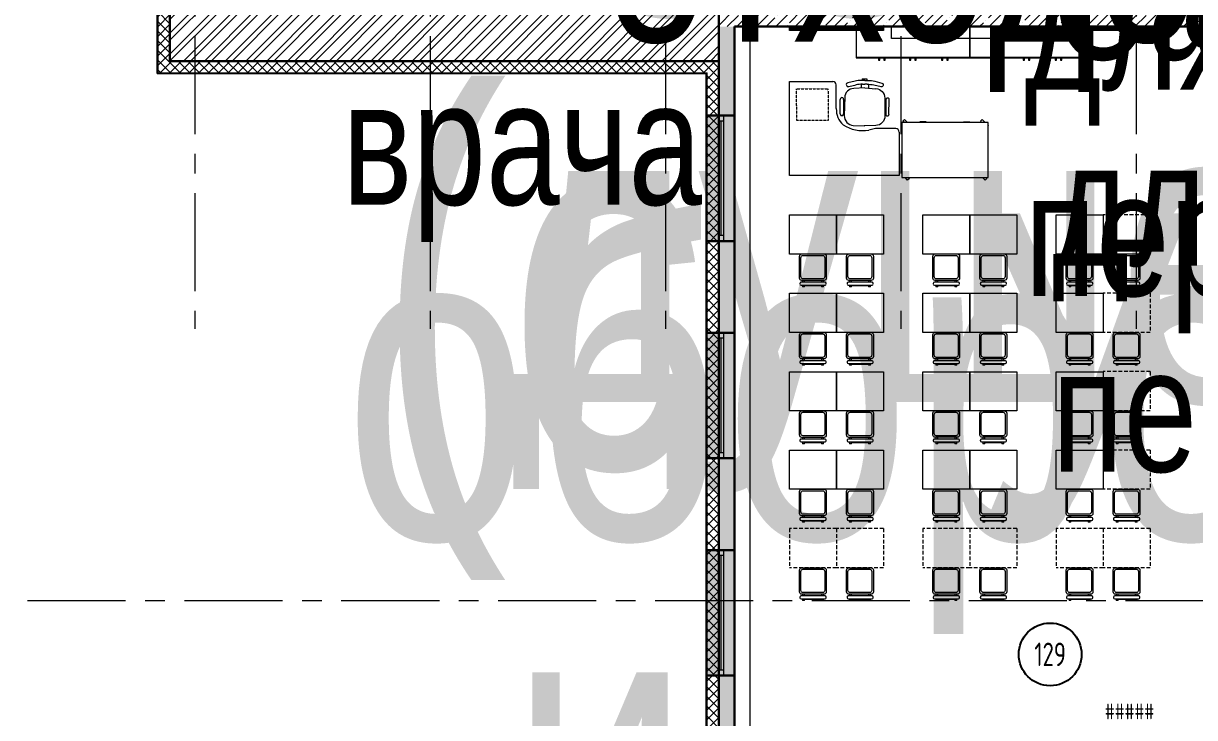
# Model space of a CAD drawing. Header units: millimetres. Extents: x -13407 to 8063098, y -54153 to 109271.
# Drawn here: x -2618 to 12317, y 18469 to 27320 of the extents above; entities that cross this region are included whole.
import ezdxf
from ezdxf.enums import TextEntityAlignment as Align

# ---------------------------------------------------------------- set-up
doc = ezdxf.new("R2018")
doc.units = ezdxf.units.MM
for name, pattern in [('CENTER', [2, 1.25, -0.25, 0.25, -0.25]), ('HIDDEN', [6, 4, -2]), ('HIDDEN2', [4.7625, 3.175, -1.5875])]:
    doc.linetypes.add(name, pattern=pattern)
doc.layers.get('Defpoints').update_dxf_attribs({"color": 6})
for name, color, linetype, lineweight in [('АР_Маркер экспликации', 239, 'Continuous', 13), ('АР_Навесной фасад', 5, 'Continuous', 5), ('АР_Номер помещения', 1, 'Continuous', 25), ('АР_Окна БЛОК', 250, 'Continuous', 13), ('АР_Оси', 193, 'Continuous', 9), ('АР_Подоконники', 163, 'Continuous', 9), ('АР_Помещения_площадь', 19, 'Continuous', 9), ('АР_Сущ Несущая стена', 202, 'Continuous', 30), ('АР_Утеплитель', 250, 'Continuous', 9), ('АР_Штриховка кирпич', 250, 'Continuous', 9), ('АР_Штриховка монолит', 250, 'Continuous', 9), ('ТХ_мебель передв', 250, 'Continuous', 13)]:
    doc.layers.add(name, color=color, linetype=linetype, lineweight=lineweight)
doc.layers.add('АР_Названия помещений', color=124, linetype='Continuous', lineweight=5, plot=False)
doc.layers.add('ТХ', color=7, linetype='Continuous')
doc.styles.add('ISOCPEUR', font='isocpeur.ttf', dxfattribs={"width": 0.7})
doc.styles.get("Standard").update_dxf_attribs({"font": 'arial.ttf'})

# ---------------------------------------------------------------- blocks, each defined once
blk = doc.blocks.new('*U366')
at = {"true_color": 0xffffff}
h = blk.add_hatch(color=7, dxfattribs=at)
h.dxf.hatch_style = 1
h.paths.add_polyline_path([(-1600, 140), (0, 140), (0, -220), (-1600, -220)])
at = {"lineweight": 30}
for p, q in [((-1600, 140), (-1600, -220)), ((0, 140), (0, -220))]:
    blk.add_line(p, q, dxfattribs=at)
for p, q in [((-1600, 140), (0, 140)), ((-1600, 140), (-1600, 140)), ((-1600, 140), (-1600, 140)), ((-1600, 0), (0, 0)), ((0, 140), (0, 140)), ((0, 140), (0, 140)), ((-1600, -70), (0, -70)), ((-1530, 0), (-1530, -70)), ((-1530, -35), (-70, -35)), ((-70, 0), (-70, -70)), ((0, -220), (-1600, -220))]:
    blk.add_line(p, q)
blk = doc.blocks.new('*U378')
at = {"true_color": 0xffffff}
h = blk.add_hatch(color=7, dxfattribs=at)
h.dxf.hatch_style = 1
h.paths.add_polyline_path([(-1600, 140), (0, 140), (0, -220), (-1600, -220)])
at = {"lineweight": 30}
for p, q in [((-1600, 140), (-1600, -220)), ((0, 140), (0, -220))]:
    blk.add_line(p, q, dxfattribs=at)
for p, q in [((-1600, 140), (0, 140)), ((-1600, 140), (-1600, 140)), ((-1600, 140), (-1600, 140)), ((-1600, 0), (0, 0)), ((0, 140), (0, 140)), ((0, 140), (0, 140)), ((-1600, -70), (0, -70)), ((-1530, 0), (-1530, -70)), ((-1530, -35), (-70, -35)), ((-70, 0), (-70, -70)), ((0, -220), (-1600, -220))]:
    blk.add_line(p, q)
blk = doc.blocks.new('*U379')
at = {"true_color": 0xffffff}
h = blk.add_hatch(color=7, dxfattribs=at)
h.dxf.hatch_style = 1
h.paths.add_polyline_path([(-1600, 140), (0, 140), (0, -220), (-1600, -220)])
at = {"lineweight": 30}
for p, q in [((-1600, 140), (-1600, -220)), ((0, 140), (0, -220))]:
    blk.add_line(p, q, dxfattribs=at)
for p, q in [((-1600, 140), (0, 140)), ((-1600, 140), (-1600, 140)), ((-1600, 140), (-1600, 140)), ((-1600, 0), (0, 0)), ((0, 140), (0, 140)), ((0, 140), (0, 140)), ((-1600, -70), (0, -70)), ((-1530, 0), (-1530, -70)), ((-1530, -35), (-70, -35)), ((-70, 0), (-70, -70)), ((0, -220), (-1600, -220))]:
    blk.add_line(p, q)
blk = doc.blocks.new('*U605')
at = {"layer": 'Defpoints', "color": 7, "style": 'ISOCPEUR', "width": 0.7}
blk.add_attdef('ПЛОЩАДЬ_ПОМЕЩЕНИЯ', text='', height=200, dxfattribs=at).set_placement((8729, 1809), align=Align.MIDDLE_RIGHT)
at = {"layer": 'Defpoints', "color": 7, "style": 'ISOCPEUR', "width": 0.7, "flags": 1}
blk.add_attdef('КАТЕГОРИЯ', (-499, -2092), '', height=250, dxfattribs=at)
at = {"layer": 'АР_Номер помещения', "color": 7, "style": 'ISOCPEUR', "width": 0.7}
blk.add_attdef('НОМЕР_ПОМЕЩЕНИЯ', text='', height=300, dxfattribs=at).set_placement((6703, 2572), align=Align.MIDDLE_CENTER)
at = {"layer": 'АР_Помещения_площадь', "color": 7, "lineweight": 30, "width": 0.7, "flags": 104}
blk.add_attdef('ИМЯ_ПОМЕЩЕНИЯ', text='', height=100, dxfattribs=at).set_placement((158, 1217), align=Align.MIDDLE_CENTER)
blk = doc.blocks.new('*U606')
at = {"layer": 'Defpoints', "color": 7, "style": 'ISOCPEUR', "width": 0.7}
blk.add_attdef('ПЛОЩАДЬ_ПОМЕЩЕНИЯ', text='', height=200, dxfattribs=at).set_placement((-8426, 2309), align=Align.MIDDLE_RIGHT)
at = {"layer": 'Defpoints', "color": 7, "style": 'ISOCPEUR', "width": 0.7, "flags": 1}
blk.add_attdef('КАТЕГОРИЯ', (-499, -2092), '', height=250, dxfattribs=at)
at = {"layer": 'АР_Номер помещения', "color": 7, "style": 'ISOCPEUR', "width": 0.7}
blk.add_attdef('НОМЕР_ПОМЕЩЕНИЯ', text='', height=300, dxfattribs=at).set_placement((-9065, 4316), align=Align.MIDDLE_CENTER)
at = {"layer": 'АР_Помещения_площадь', "color": 7, "lineweight": 30, "width": 0.7, "flags": 104}
blk.add_attdef('ИМЯ_ПОМЕЩЕНИЯ', text='', height=100, dxfattribs=at).set_placement((158, 1217), align=Align.MIDDLE_CENTER)
blk = doc.blocks.new('*U627')
at = {"layer": 'Defpoints', "color": 7, "style": 'ISOCPEUR', "width": 0.7}
blk.add_attdef('ПЛОЩАДЬ_ПОМЕЩЕНИЯ', text='', height=200, dxfattribs=at).set_placement((-8322, 2148), align=Align.MIDDLE_RIGHT)
at = {"layer": 'Defpoints', "color": 7, "style": 'ISOCPEUR', "width": 0.7, "flags": 1}
blk.add_attdef('КАТЕГОРИЯ', (-499, -2092), '', height=250, dxfattribs=at)
at = {"layer": 'АР_Номер помещения', "color": 7, "style": 'ISOCPEUR', "width": 0.7}
blk.add_attdef('НОМЕР_ПОМЕЩЕНИЯ', text='', height=300, dxfattribs=at).set_placement((-9365, 3057), align=Align.MIDDLE_CENTER)
at = {"layer": 'АР_Помещения_площадь', "color": 7, "lineweight": 30, "width": 0.7, "flags": 104}
blk.add_attdef('ИМЯ_ПОМЕЩЕНИЯ', text='', height=100, dxfattribs=at).set_placement((158, 1217), align=Align.MIDDLE_CENTER)
blk = doc.blocks.new('*U628')
at = {"layer": 'Defpoints', "color": 7, "style": 'ISOCPEUR', "width": 0.7}
blk.add_attdef('ПЛОЩАДЬ_ПОМЕЩЕНИЯ', text='', height=200, dxfattribs=at).set_placement((652, 637), align=Align.MIDDLE_RIGHT)
at = {"layer": 'Defpoints', "color": 7, "style": 'ISOCPEUR', "width": 0.7, "flags": 1}
blk.add_attdef('КАТЕГОРИЯ', (-499, -2092), '', height=250, dxfattribs=at)
at = {"layer": 'АР_Номер помещения', "color": 7, "style": 'ISOCPEUR', "width": 0.7}
blk.add_attdef('НОМЕР_ПОМЕЩЕНИЯ', text='', height=300, dxfattribs=at).set_placement((224, 2314), align=Align.MIDDLE_CENTER)
at = {"layer": 'АР_Помещения_площадь', "color": 7, "lineweight": 30, "width": 0.7, "flags": 104}
blk.add_attdef('ИМЯ_ПОМЕЩЕНИЯ', text='', height=100, dxfattribs=at).set_placement((158, 1217), align=Align.MIDDLE_CENTER)
blk = doc.blocks.new('*U635')
at = {"layer": 'Defpoints', "color": 7}
blk.add_line((-12781, 371), (-13203, 371), dxfattribs=at)
at = {"layer": 'АР_Номер помещения', "color": 7}
blk.add_circle((-18503, 3294), 400, dxfattribs=at)
at = {"layer": 'Defpoints', "color": 7, "style": 'ISOCPEUR', "width": 0.7}
blk.add_attdef('ПЛОЩАДЬ_ПОМЕЩЕНИЯ', text='', height=200, dxfattribs=at).set_placement((-12776, 618), align=Align.MIDDLE_RIGHT)
at = {"layer": 'Defpoints', "color": 7, "style": 'ISOCPEUR', "width": 0.7, "flags": 1}
blk.add_attdef('КАТЕГОРИЯ', (-499, -2092), '', height=250, dxfattribs=at)
at = {"layer": 'АР_Номер помещения', "color": 7, "style": 'ISOCPEUR', "width": 0.7}
blk.add_attdef('НОМЕР_ПОМЕЩЕНИЯ', text='', height=300, dxfattribs=at).set_placement((-18503, 3294), align=Align.MIDDLE_CENTER)
at = {"layer": 'АР_Помещения_площадь', "color": 7, "lineweight": 30, "width": 0.7, "flags": 104}
blk.add_attdef('ИМЯ_ПОМЕЩЕНИЯ', text='', height=100, dxfattribs=at).set_placement((158, 1217), align=Align.MIDDLE_CENTER)
blk = doc.blocks.new('*U620')
at = {"layer": 'АР_Номер помещения', "color": 7}
blk.add_circle((-13742, 2212), 400, dxfattribs=at)
at = {"layer": 'Defpoints', "color": 7, "style": 'ISOCPEUR', "width": 0.7}
blk.add_attdef('ПЛОЩАДЬ_ПОМЕЩЕНИЯ', text='', height=200, dxfattribs=at).set_placement((-12416, 1484), align=Align.MIDDLE_RIGHT)
at = {"layer": 'Defpoints', "color": 7, "style": 'ISOCPEUR', "width": 0.7, "flags": 1}
blk.add_attdef('КАТЕГОРИЯ', (-499, -2092), '', height=250, dxfattribs=at)
at = {"layer": 'АР_Номер помещения', "color": 7, "style": 'ISOCPEUR', "width": 0.7}
blk.add_attdef('НОМЕР_ПОМЕЩЕНИЯ', text='', height=300, dxfattribs=at).set_placement((-13742, 2212), align=Align.MIDDLE_CENTER)
at = {"layer": 'АР_Помещения_площадь', "color": 7, "lineweight": 30, "width": 0.7, "flags": 104}
blk.add_attdef('ИМЯ_ПОМЕЩЕНИЯ', text='', height=100, dxfattribs=at).set_placement((158, 1217), align=Align.MIDDLE_CENTER)
blk = doc.blocks.new('*U663')
at = {"layer": 'Defpoints', "color": 7}
blk.add_line((-16432, 469), (-16854, 469), dxfattribs=at)
at = {"layer": 'АР_Номер помещения', "color": 7}
blk.add_circle((-17226, 1908), 400, dxfattribs=at)
at = {"layer": 'Defpoints', "color": 7, "style": 'ISOCPEUR', "width": 0.7}
blk.add_attdef('ПЛОЩАДЬ_ПОМЕЩЕНИЯ', text='', height=200, dxfattribs=at).set_placement((-16427, 716), align=Align.MIDDLE_RIGHT)
at = {"layer": 'Defpoints', "color": 7, "style": 'ISOCPEUR', "width": 0.7, "flags": 1}
blk.add_attdef('КАТЕГОРИЯ', (-499, -2092), '', height=250, dxfattribs=at)
at = {"layer": 'АР_Номер помещения', "color": 7, "style": 'ISOCPEUR', "width": 0.7}
blk.add_attdef('НОМЕР_ПОМЕЩЕНИЯ', text='', height=300, dxfattribs=at).set_placement((-17226, 1908), align=Align.MIDDLE_CENTER)
at = {"layer": 'АР_Помещения_площадь', "color": 7, "lineweight": 30, "width": 0.7, "flags": 104}
blk.add_attdef('ИМЯ_ПОМЕЩЕНИЯ', text='', height=100, dxfattribs=at).set_placement((158, 1217), align=Align.MIDDLE_CENTER)
blk = doc.blocks.new('*U664')
at = {"layer": 'Defpoints', "color": 7}
blk.add_line((-16493, 710), (-16915, 710), dxfattribs=at)
at = {"layer": 'АР_Номер помещения', "color": 7}
blk.add_circle((-17741, 1625), 400, dxfattribs=at)
at = {"layer": 'Defpoints', "color": 7, "style": 'ISOCPEUR', "width": 0.7}
blk.add_attdef('ПЛОЩАДЬ_ПОМЕЩЕНИЯ', text='', height=200, dxfattribs=at).set_placement((-16488, 956), align=Align.MIDDLE_RIGHT)
at = {"layer": 'Defpoints', "color": 7, "style": 'ISOCPEUR', "width": 0.7, "flags": 1}
blk.add_attdef('КАТЕГОРИЯ', (-499, -2092), '', height=250, dxfattribs=at)
at = {"layer": 'АР_Номер помещения', "color": 7, "style": 'ISOCPEUR', "width": 0.7}
blk.add_attdef('НОМЕР_ПОМЕЩЕНИЯ', text='', height=300, dxfattribs=at).set_placement((-17741, 1625), align=Align.MIDDLE_CENTER)
at = {"layer": 'АР_Помещения_площадь', "color": 7, "lineweight": 30, "width": 0.7, "flags": 104}
blk.add_attdef('ИМЯ_ПОМЕЩЕНИЯ', text='', height=100, dxfattribs=at).set_placement((158, 1217), align=Align.MIDDLE_CENTER)
blk = doc.blocks.new('_стол№3-№5')
blk.add_lwpolyline([(-169868, 526261), (-169368, 526261), (-169368, 525661), (-169868, 525661)], close=True)
blk = doc.blocks.new('М-60')
at = {"extrusion": (-6.19742e-05, 0.000470712, 1)}
for p, q in [((7034998, 1186438, 0), (7035020, 1186531, 0)), ((7035068, 1186520, 0), (7035047, 1186426, 0)), ((7035049, 1186549, 0), (7035051, 1186549, 0)), ((7035202, 1186569, 0), (7035439, 1186576, 0)), ((7035415, 1186627, 0), (7035232, 1186627, 0)), ((7035232, 1186586, 0), (7035416, 1186587, 0)), ((7035086, 1186313, 0), (7035093, 1186455, 0)), ((7035563, 1186460, 0), (7035570, 1186313, 0)), ((7034971, 1186283, 0), (7034970, 1186343, 0)), ((7034989, 1186343, 0), (7034971, 1186343, 0)), ((7034971, 1186343, 0), (7034971, 1186283, 0)), ((7034989, 1186283, 0), (7034971, 1186283, 0)), ((7034989, 1186313, 0), (7034989, 1186356, 0)), ((7034989, 1186313, 0), (7034989, 1186343, 0)), ((7034989, 1186313, 0), (7034989, 1186283, 0)), ((7034989, 1186313, 0), (7034990, 1186270, 0)), ((7035037, 1186344, 0), (7035037, 1186313, 0)), ((7035038, 1186283, 0), (7035037, 1186314, 0)), ((7035038, 1186361, 0), (7035088, 1186361, 0)), ((7035038, 1186266, 0), (7035089, 1186266, 0)), ((7035086, 1186315, 0), (7035095, 1186173, 0)), ((7035565, 1186174, 0), (7035570, 1186322, 0)), ((7035000, 1186188, 0), (7035023, 1186096, 0)), ((7035071, 1186108, 0), (7035048, 1186201, 0)), ((7035053, 1186078, 0), (7035054, 1186078, 0)), ((7035206, 1186060, 0), (7035443, 1186057, 0)), ((7035236, 1186044, 0), (7035420, 1186046, 0)), ((7035420, 1186005, 0), (7035237, 1186003, 0))]:
    blk.add_line(p, q, dxfattribs=at)
for centre, start, end in [((7035230, 1186606, 122), 84.9987, 275.5247), ((7035417, 1186607, 122), 264.9987, 95.5247), ((7035234, 1186024, 122), 85.3479, 275.874), ((7035422, 1186026, 122), 265.3479, 95.874)]:
    blk.add_arc(centre, 20.6, start, end, dxfattribs=at)
at = {"extrusion": (6.19742e-05, -0.000470712, -1)}
for centre, major_axis, start_param, end_param in [((7035043, 1186525, 0), (15.6, 18.5, 0), 4.240369, 5.829345), ((7035045, 1186525, 0), (15.6, 18.5, 0), -0.45384, 1.098777), ((7035213, 1186449, 0), (77.8, 92.6, 0), 4.061153, 5.558057), ((7035442, 1186455, 0), (77.8, 92.6, 0), -0.725128, 0.826554), ((7035352, 1186356, 0), (-278, 234, 0), 5.584367, 5.811166), ((7035400, 1186344, 0), (234, 278, 0), 4.01357, 4.240369)]:
    blk.add_ellipse(centre, major_axis=major_axis, ratio=1, start_param=start_param, end_param=end_param, dxfattribs=at)
at = {"extrusion": (-6.19742e-05, 0.000470712, 1)}
for centre, major_axis, start_param, end_param in [((7035353, 1186275, 0), (-274, -238, 0), 5.584367, 5.811166), ((7035401, 1186288, 0), (238, -274, 0), 4.01357, 4.240369), ((7035047, 1186101, 0), (15.8, -18.3, 0), 4.240369, 5.829345), ((7035048, 1186102, 0), (15.8, -18.3, 0), -0.45384, 1.098777), ((7035215, 1186180, 0), (79.2, -91.4, 0), 4.061153, 5.558057), ((7035444, 1186178, 0), (79.2, -91.4, 0), -0.725128, 0.826554)]:
    blk.add_ellipse(centre, major_axis=major_axis, ratio=1, start_param=start_param, end_param=end_param, dxfattribs=at)
blk = doc.blocks.new('стол угловой 1200х1400')
at = {"extrusion": (-6.20986e-05, 0.000470696, 1)}
for p, q in [((-20568, 32128, -393), (-20568, 33328, -394)), ((-20568, 33328, -394), (-20015, 33328, -394)), ((-19970, 32985, -393), (-19970, 33285, -394)), ((-19213, 32728, -393), (-19472, 32728, -393)), ((-19168, 32683, -393), (-19168, 32128, -393)), ((-19168, 32128, -393), (-20568, 32128, -393))]:
    blk.add_line(p, q, dxfattribs=at)
at = {"linetype": 'HIDDEN', "ltscale": 0.1}
blk.add_lwpolyline([(-20476, 33232), (-20076, 33232), (-20075, 32832), (-20475, 32832)], close=True, dxfattribs=at)
at = {"extrusion": (-6.20986e-05, 0.000470696, 1), "elevation": -377}
blk.add_lwpolyline([(-19472, 32728), (-19557, 32709)], dxfattribs=at)
at = {"extrusion": (-6.20986e-05, 0.000470696, 1)}
for centre, radius, start, end in [((-20015, 33283, -377), 45, 2.4817, 90.0151), ((-19697, 32975, -377), 273, 178.0222, 227.3755), ((-19635, 33157, -377), 455, 237.2104, 279.9393), ((-19213, 32683, -377), 45, 0.0151, 90.0151)]:
    blk.add_arc(centre, radius, start, end, dxfattribs=at)
blk = doc.blocks.new('тумба 1450х400х750')
at = {"lineweight": 15, "ltscale": 100}
blk.add_line((-12776, 30271), (-14226, 30271), dxfattribs=at)
for points in [[(-12776, 29883), (-12776, 30283), (-14226, 30283), (-14226, 29883)], [(-13949, 30283), (-13932, 30283), (-13932, 30313), (-13949, 30313)], [(-13881, 30283), (-13864, 30283), (-13864, 30313), (-13881, 30313)], [(-13542, 30283), (-13525, 30283), (-13525, 30313), (-13542, 30313)], [(-13474, 30283), (-13457, 30283), (-13457, 30313), (-13474, 30313)], [(-13145, 30283), (-13128, 30283), (-13128, 30313), (-13145, 30313)], [(-13077, 30283), (-13060, 30283), (-13060, 30313), (-13077, 30313)]]:
    blk.add_lwpolyline(points, close=True, dxfattribs=at)
blk = doc.blocks.new('стол игровой 1100х700')
for points in [[(-13200, -57971), (-13213, -57957), (-13191, -57936), (-13158, -57971)], [(-12212, -57971), (-12225, -57957), (-12202, -57936), (-12170, -57971)], [(-13227, -58632), (-13228, -58630), (-13227, -58629)], [(-13148, -58671), (-13129, -58691), (-13152, -58712), (-13190, -58671)], [(-12913, -58671), (-12913, -58680), (-12995, -58680), (-12995, -58671)], [(-12440, -58671), (-12440, -58680), (-12358, -58680), (-12358, -58671)], [(-12160, -58671), (-12141, -58691), (-12163, -58712), (-12202, -58671)]]:
    blk.add_lwpolyline(points)
blk.add_lwpolyline([(-13227, -58671), (-12127, -58671), (-12127, -57971), (-13227, -57971)], close=True)
blk = doc.blocks.new('стул №3-5')
at = {"linetype": 'ByBlock', "extrusion": (-6.19742e-05, 0.000470712, 1)}
for p, q in [((-15407, 16628, 197), (-15407, 16620, 197)), ((-15087, 16642, 197), (-15393, 16642, 197)), ((-15393, 16606, 197), (-15087, 16606, 197)), ((-15373, 16665, 197), (-15348, 16665, 197)), ((-15373, 16665, 197), (-15373, 16642, 197)), ((-15373, 16606, 197), (-15373, 16583, 197)), ((-15348, 16642, 197), (-15348, 16665, 197)), ((-15348, 16653, 197), (-15129, 16653, 197)), ((-15348, 16583, 197), (-15348, 16606, 197)), ((-15129, 16665, 197), (-15104, 16665, 197)), ((-15129, 16665, 197), (-15129, 16642, 197)), ((-15129, 16606, 197), (-15129, 16583, 197)), ((-15104, 16642, 197), (-15104, 16665, 197)), ((-15104, 16583, 197), (-15104, 16606, 197)), ((-15073, 16620, 197), (-15073, 16628, 197))]:
    blk.add_line(p, q, dxfattribs=at)
at = {"ltscale": 100, "extrusion": (-6.19742e-05, 0.000470712, 1), "elevation": 206}
for points in [[(-15380, 16583), (-15097, 16583, -0.414169), (-15068, 16554), (-15068, 16274, -0.414258), (-15097, 16245), (-15380, 16245, -0.414169), (-15409, 16274), (-15409, 16554, -0.414258)], [(-15360, 16563), (-15114, 16563, -0.414214), (-15085, 16534), (-15085, 16293, -0.414214), (-15114, 16264), (-15360, 16264, -0.414214), (-15389, 16293), (-15389, 16534, -0.414214)]]:
    blk.add_lwpolyline(points, format="xyb", close=True, dxfattribs=at)
at = {"linetype": 'ByBlock', "extrusion": (-6.19742e-05, 0.000470712, 1)}
for centre, start, end in [((-15393, 16628, 206), 90, 180), ((-15393, 16620, 206), 180, 270), ((-15087, 16628, 206), 0, 90), ((-15087, 16620, 206), 270, 0)]:
    blk.add_arc(centre, 13.9, start, end, dxfattribs=at)
blk = doc.blocks.new('_стол.резерв')
at = {"linetype": 'HIDDEN2', "ltscale": 15}
for p, q in [((-20, 500), (-20, 0)), ((580, 500), (-20, 500)), ((580, 500), (580, 0)), ((580, 0), (-20, 0))]:
    blk.add_line(p, q, dxfattribs=at)
blk = doc.blocks.new('A$C3da1b1ea')
at = {"lineweight": 0}
blk.add_lwpolyline([(0, 0), (50, 0), (50, -1200), (0, -1200), (0, 0)], dxfattribs=at)
blk = doc.blocks.new('A$Cf8021bc8')
at = {"linetype": 'Continuous', "lineweight": 5}
blk.add_lwpolyline([(150, 1000), (150, -1000), (0, -1000), (0, 1000)], close=True, dxfattribs=at)
at = {"layer": 'ТХ', "lineweight": 0}
for p in [(0, 2300), (0, -1100)]:
    blk.add_blockref('A$C3da1b1ea', p, dxfattribs=at)

msp = doc.modelspace()

# ---------------------------------------------------------------- hatches: boundary and pattern name
at = {"layer": 'АР_Утеплитель', "ltscale": 100}
h = msp.add_hatch(dxfattribs=at)
h.set_pattern_fill('ANSI37', color=256, scale=700)
h.set_pattern_definition([(45, (-945096.63, 49153.53), (-61.871843, 61.871843), []), (135, (-945096.63, 49153.53), (-61.871843, -61.871843), [])])
h.paths.add_polyline_path([(29593.5, 11440), (29593.5, 11290), (21270, 11290), (21270, 6100), (13150, 6100), (13150, -250), (-250, -250), (-250, 9760), (6100, 9760), (6100, 26690), (-900.2, 26690), (-900.2, 28560), (-750.2, 28560), (-750.2, 26840), (6250, 26840), (6250, 9610), (-100, 9610), (-100, -100), (13000, -100), (13000, 6250), (21120, 6250), (21120, 11440)])
at = {"layer": 'АР_Штриховка кирпич', "ltscale": 100}
h = msp.add_hatch(dxfattribs=at)
h.set_pattern_fill('ANSI32', color=256, scale=500)
h.set_pattern_definition([(45, (-951676.66, 109617.1), (-132.58252, 132.58252), []), (45, (-951588.28, 109617.1), (-132.58252, 132.58252), [])])
h.paths.add_polyline_path([(-110.2, 28495), (-750.2, 28495), (-750.2, 26840), (6250, 26840), (6250, 27480), (-110.1, 27480)])
at = {"layer": 'АР_Штриховка монолит', "ltscale": 100}
h = msp.add_hatch(dxfattribs=at)
h.set_pattern_fill('ANSI35', color=256, scale=700)
h.set_pattern_definition([(45, (-938746.6, 75713.59), (-123.743687, 123.743687), []), (45, (-938622.85, 75713.59), (-123.743687, 123.743687), [218.75, -43.75, 0, -43.75])])
h.paths.add_polyline_path([(6450, 27280), (12825, 27280), (12825, 19455.2), (13025, 19455.2), (13025, 27280), (14685.5, 27280), (14685.5, 27480), (6250, 27480), (6250, 27280), (6450, 27280)])
h = msp.add_hatch(dxfattribs=at)
h.set_pattern_fill('ANSI35', color=256, scale=700)
h.set_pattern_definition([(45, (-951587.81, 109999.9), (-123.743687, 123.743687), []), (45, (-951464.07, 109999.9), (-123.743687, 123.743687), [218.75, -43.75, 0, -43.75])])
h.paths.add_polyline_path([(6449.9, 27280), (6249.9, 27280), (6249.9, 9610), (-100, 9610), (-100, -100), (12800, -100), (12800, 100), (100, 100), (100, 9410), (6250, 9410), (6250, 8550), (6550, 8550), (6550, 9610), (6450, 9610)])

# ---------------------------------------------------------------- linework, layer by layer
at = {"layer": 'АР_Навесной фасад', "ltscale": 100}
for p, q in [((-910.2, 26680), (-910.2, 32475.1)), ((-900.2, 26690), (-900.2, 28560)), ((-910.2, 26680), (6090, 26680)), ((-900.2, 26690), (6100, 26690)), ((6090, 9770), (6090, 26680)), ((6100, 9760), (6100, 26690))]:
    msp.add_line(p, q, dxfattribs=at)
at = {"layer": 'АР_Оси', "linetype": 'CENTER', "ltscale": 1000}
for p, q in [((-430.1, 79157.5), (-430.1, 23425.1)), ((2569.9, 79157.5), (2569.9, 23425.1)), ((5569.9, 79157.5), (5569.9, 23425.1)), ((8569.9, 79157.5), (8569.9, 23425.1)), ((11569.9, 79157.5), (11569.9, 23425.1)), ((6250, -1811.3), (6250, 32072.7)), ((-12563.8, 19960), (71033.4, 19960))]:
    msp.add_line(p, q, dxfattribs=at)
at = {"layer": 'АР_Подоконники', "ltscale": 100}
msp.add_line((6650, 18055), (6650, 27280), dxfattribs=at)
at = {"layer": 'АР_Сущ Несущая стена', "ltscale": 100}
for p, q in [((-750.2, 26840), (-750.2, 28560)), ((6250, 9610), (6250, 27480)), ((6450, 9610), (6450, 27280)), ((6450, 27280), (12825, 27280)), ((-750.2, 26840), (6250, 26840))]:
    msp.add_line(p, q, dxfattribs=at)
at = {"layer": 'ТХ_мебель передв', "const_width": 50}
for points in [[(8350, 27255), (7150, 27255)], [(11750, 27255), (10550, 27255)]]:
    msp.add_lwpolyline(points, dxfattribs=at)

# ---------------------------------------------------------------- block references
at = {"layer": 'АР_Маркер экспликации'}
ref = msp.add_blockref('*U627', (13490.9, 49386.5), dxfattribs=at)
lines = msp.add_mtext('\\W0.8000;Помещение для персонала с душем и санузлом', dxfattribs={"layer": 'АР_Названия помещений', "insert": (3588.6, 51897.3), "char_height": 3834.476, "width": 926.94, "attachment_point": 1})
ref.add_attrib('ИМЯ_ПОМЕЩЕНИЯ', '', (3588.6, 51897.3), dxfattribs={"flags": 104}).embed_mtext(lines)
at = {"layer": 'АР_Маркер экспликации', "color": 7}
ref = msp.add_blockref('*U606', (13639.8, 43555.6), dxfattribs=at)
lines = msp.add_mtext('\\W0.8000;Помещение для временного хранения пищевых отходов', dxfattribs={"layer": 'АР_Названия помещений', "insert": (4792.6, 47707.9), "char_height": 2208.95, "width": 926.94, "attachment_point": 1})
ref.add_attrib('ИМЯ_ПОМЕЩЕНИЯ', '', (4792.6, 47707.9), dxfattribs={"flags": 104}).embed_mtext(lines)
ref = msp.add_blockref('*U605', (-5350.2, 43050), dxfattribs=at)
lines = msp.add_mtext('\\W0.8000;Кладовая и моечная оборотной тары', dxfattribs={"layer": 'АР_Названия помещений', "insert": (1464.7, 44829.6), "char_height": 4013.531, "width": 926.94, "attachment_point": 1})
ref.add_attrib('ИМЯ_ПОМЕЩЕНИЯ', '', (1464.7, 44829.6), dxfattribs={"flags": 104}).embed_mtext(lines)
ref = msp.add_blockref('*U628', (1524.2, 40927.8), dxfattribs=at)
lines = msp.add_mtext('\\W0.8000;Комната инструктора\\P(с душем и санузлом)', dxfattribs={"layer": 'АР_Названия помещений', "insert": (1864.4, 42233), "char_height": 4748.858, "width": 1867.228, "attachment_point": 1})
ref.add_attrib('ИМЯ_ПОМЕЩЕНИЯ', '', (1864.4, 42233), dxfattribs={"flags": 104}).embed_mtext(lines)
ref = msp.add_blockref('*U663', (27222.1, 29807.6), dxfattribs=at)
ref.add_attrib('НОМЕР_ПОМЕЩЕНИЯ', '134.1', dxfattribs={"layer": 'АР_Номер помещения', "color": 7, "height": 300, "style": 'ISOCPEUR', "width": 0.7}).set_placement((9996.4, 31715.3), align=Align.MIDDLE_CENTER)
lines = msp.add_mtext('\\W0.8000;Санузел для персонала', dxfattribs={"layer": 'АР_Названия помещений', "insert": (10147.5, 30678.9), "char_height": 1576.782, "width": 926.94, "attachment_point": 1})
ref.add_attrib('ИМЯ_ПОМЕЩЕНИЯ', '', (10147.5, 30678.9), dxfattribs={"flags": 104}).embed_mtext(lines)
ref.add_attrib('ПЛОЩАДЬ_ПОМЕЩЕНИЯ', '####', dxfattribs={"layer": 'Defpoints', "color": 7, "height": 200, "style": 'ISOCPEUR', "width": 0.7}).set_placement((10795, 30523.2), align=Align.MIDDLE_RIGHT)
ref = msp.add_blockref('*U635', (19888.7, 27221.8), dxfattribs=at)
ref.add_attrib('НОМЕР_ПОМЕЩЕНИЯ', '135', dxfattribs={"layer": 'АР_Номер помещения', "color": 7, "height": 300, "style": 'ISOCPEUR', "width": 0.7}).set_placement((1386, 30515.5), align=Align.MIDDLE_CENTER)
lines = msp.add_mtext('\\W0.8000;Кабинет врача', dxfattribs={"layer": 'АР_Названия помещений', "insert": (1446.3, 29212.8), "char_height": 1576.782, "width": 926.94, "attachment_point": 1})
ref.add_attrib('ИМЯ_ПОМЕЩЕНИЯ', '', (1446.3, 29212.8), dxfattribs={"flags": 104}).embed_mtext(lines)
ref.add_attrib('ПЛОЩАДЬ_ПОМЕЩЕНИЯ', '#####', dxfattribs={"layer": 'Defpoints', "color": 7, "height": 200, "style": 'ISOCPEUR', "width": 0.7}).set_placement((7113, 27839.5), align=Align.MIDDLE_RIGHT)
ref = msp.add_blockref('*U664', (27572.1, 27565.6), dxfattribs=at)
ref.add_attrib('НОМЕР_ПОМЕЩЕНИЯ', '134', dxfattribs={"layer": 'АР_Номер помещения', "color": 7, "height": 300, "style": 'ISOCPEUR', "width": 0.7}).set_placement((9831.4, 29190.4), align=Align.MIDDLE_CENTER)
lines = msp.add_mtext('\\W0.8000;Санузел для персонала', dxfattribs={"layer": 'АР_Названия помещений', "insert": (10497.5, 28436.9), "char_height": 1576.782, "width": 926.94, "attachment_point": 1})
ref.add_attrib('ИМЯ_ПОМЕЩЕНИЯ', '', (10497.5, 28436.9), dxfattribs={"flags": 104}).embed_mtext(lines)
ref.add_attrib('ПЛОЩАДЬ_ПОМЕЩЕНИЯ', '####', dxfattribs={"layer": 'Defpoints', "color": 7, "height": 200, "style": 'ISOCPEUR', "width": 0.7}).set_placement((11084.1, 28521.7), align=Align.MIDDLE_RIGHT)
ref = msp.add_blockref('*U620', (24217.1, 17063), dxfattribs=at)
ref.add_attrib('НОМЕР_ПОМЕЩЕНИЯ', '129', dxfattribs={"layer": 'АР_Номер помещения', "color": 7, "height": 300, "style": 'ISOCPEUR', "width": 0.7}).set_placement((10474.9, 19275.3), align=Align.MIDDLE_CENTER)
lines = msp.add_mtext('\\W0.8000;Учебные кабинеты \\P(1 класс)', dxfattribs={"layer": 'АР_Названия помещений', "insert": (9523.9, 24900.3), "char_height": 3958.009, "width": 926.94, "attachment_point": 1})
ref.add_attrib('ИМЯ_ПОМЕЩЕНИЯ', '', (9523.9, 24900.3), dxfattribs={"flags": 104}).embed_mtext(lines)
ref.add_attrib('ПЛОЩАДЬ_ПОМЕЩЕНИЯ', '#####', dxfattribs={"layer": 'Defpoints', "color": 7, "height": 200, "style": 'ISOCPEUR', "width": 0.7}).set_placement((11801.1, 18547.1), align=Align.MIDDLE_RIGHT)
at = {"layer": 'АР_Окна БЛОК', "rotation": 270}
for name, p in [('*U379', (6310, 24545)), ('*U378', (6310, 21775)), ('*U366', (6310, 19005))]:
    msp.add_blockref(name, p, dxfattribs=at)
at = {"layer": 'ТХ_мебель передв'}
for name, p, rotation in [('A$Cf8021bc8', (9450, 27280), 270), ('тумба 1450х400х750', (-4776, 57163.1), 180), ('тумба 1450х400х750', (-3326, 57163.1), 180), ('М-60', (-1066166.5, 7079560.4, 393.1), 269.0887326624886), ('стол игровой 1100х700', (-3544.4, -32615.1), 180), ('_стол№3-№5', (-518511.4, -144988.3), 270), ('_стол№3-№5', (-517911.4, -144988.3), 270), ('_стол№3-№5', (-516811.4, -144988.3), 270), ('_стол№3-№5', (-516211.4, -144988.3), 270), ('_стол№3-№5', (-515111.4, -144988.3), 270), ('стул №3-5', (-7788.5, 40625.7, -197), 180), ('стул №3-5', (-7188.5, 40625.7, -197), 180), ('стул №3-5', (-6088.5, 40625.7, -197), 180), ('стул №3-5', (-5488.5, 40625.7, -197), 180), ('стул №3-5', (-4388.5, 40625.7, -197), 180), ('стул №3-5', (-3788.5, 40625.7, -197), 180), ('_стол№3-№5', (-518511.4, -145988.3), 270), ('_стол№3-№5', (-517911.4, -145988.3), 270), ('_стол№3-№5', (-516811.4, -145988.3), 270), ('_стол№3-№5', (-516211.4, -145988.3), 270), ('_стол№3-№5', (-515111.4, -145988.3), 270), ('стул №3-5', (-7788.5, 39625.7, -197), 180), ('стул №3-5', (-7188.5, 39625.7, -197), 180), ('стул №3-5', (-6088.5, 39625.7, -197), 180), ('стул №3-5', (-5488.5, 39625.7, -197), 180), ('стул №3-5', (-4388.5, 39625.7, -197), 180), ('стул №3-5', (-3788.5, 39625.7, -197), 180), ('_стол№3-№5', (-518511.4, -146988.3), 270), ('_стол№3-№5', (-517911.4, -146988.3), 270), ('_стол№3-№5', (-516811.4, -146988.3), 270), ('_стол№3-№5', (-516211.4, -146988.3), 270), ('_стол№3-№5', (-515111.4, -146988.3), 270), ('стул №3-5', (-7788.5, 38625.6, -197), 180), ('стул №3-5', (-7188.5, 38625.6, -197), 180), ('стул №3-5', (-6088.5, 38625.7, -197), 180), ('стул №3-5', (-5488.5, 38625.7, -197), 180), ('стул №3-5', (-4388.5, 38625.7, -197), 180), ('стул №3-5', (-3788.5, 38625.7, -197), 180), ('_стол№3-№5', (-518511.4, -147988.3), 270), ('_стол№3-№5', (-517911.4, -147988.3), 270), ('_стол№3-№5', (-516811.4, -147988.3), 270), ('_стол№3-№5', (-516211.4, -147988.3), 270), ('_стол№3-№5', (-515111.4, -147988.3), 270), ('стул №3-5', (-7788.5, 37625.7, -197), 180), ('стул №3-5', (-7188.5, 37625.7, -197), 180), ('стул №3-5', (-6088.5, 37625.7, -197), 180), ('стул №3-5', (-5488.5, 37625.7, -197), 180), ('стул №3-5', (-4388.5, 37625.7, -197), 180), ('стул №3-5', (-3788.5, 37625.7, -197), 180), ('стул №3-5', (-7788.5, 36625.7, -197), 180), ('стул №3-5', (-7188.5, 36625.7, -197), 180), ('стул №3-5', (-6088.5, 36625.7, -197), 180), ('стул №3-5', (-5488.5, 36625.7, -197), 180), ('стул №3-5', (-4388.5, 36625.7, -197), 180), ('стул №3-5', (-3788.5, 36625.7, -197), 180)]:
    msp.add_blockref(name, p, dxfattribs=dict(at, rotation=rotation))
for name, p in [('стол угловой 1200х1400', (27718, -6747.6, 393)), ('_стол.резерв', (11170, 24380.1)), ('_стол.резерв', (11170, 23380.1)), ('_стол.резерв', (11170, 22380.1)), ('_стол.резерв', (11170, 21380.1)), ('_стол.резерв', (7170, 20380.1)), ('_стол.резерв', (7770, 20380.1)), ('_стол.резерв', (8870, 20380.1)), ('_стол.резерв', (9470, 20380.1)), ('_стол.резерв', (10570, 20380.1)), ('_стол.резерв', (11170, 20380.1))]:
    msp.add_blockref(name, p, dxfattribs=at)

doc.saveas('drawing.dxf')
